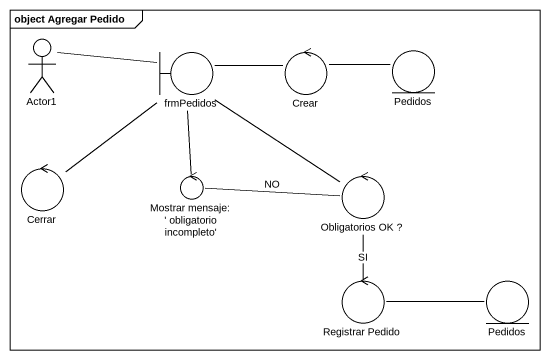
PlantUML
@startuml
mainframe object Agregar Pedido
actor Actor1
boundary frmPedidos
control Crear
entity Pedidos
control Cerrar
control "Mostrar mensaje: ' obligatorio incompleto'" as Mostrar_mensaje_obligatorio
control "Obligatorios OK ?" as Obligatorios_OK
control "Registrar Pedido" as Registrar_Pedido
entity "Pedidos" as Pedidos_2
Actor1 -right- frmPedidos
frmPedidos -right- Crear
frmPedidos -- Mostrar_mensaje_obligatorio
Crear -right- Pedidos
Cerrar -up- frmPedidos
Obligatorios_OK -up- frmPedidos
Obligatorios_OK -left- Mostrar_mensaje_obligatorio : NO
Obligatorios_OK -- Registrar_Pedido : SI
Registrar_Pedido -right- Pedidos_2
@enduml
